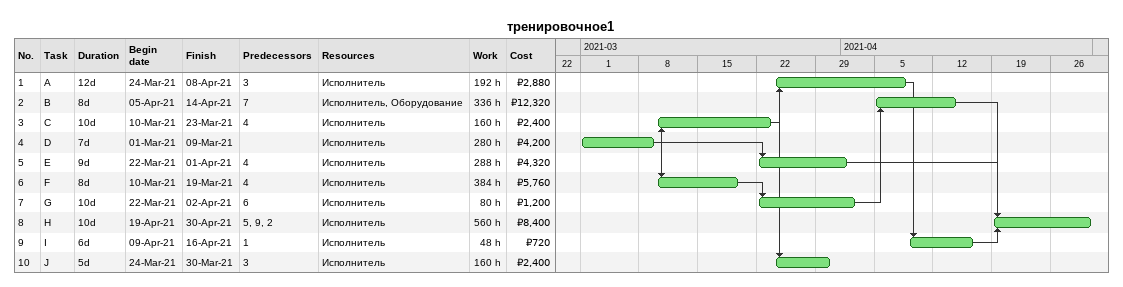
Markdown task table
тренировочное1

| ID | Task | Duration | Start | Finish | Predecessors | Resources | Work (h) | Cost (₽) |
|---|---|---|---|---|---|---|---|---|
| 1 | A | 12d | 2021-03-24 | 2021-04-08 | 3 | Исполнитель | 192 | 2880 |
| 2 | B | 8d | 2021-04-05 | 2021-04-14 | 7 | Исполнитель, Оборудование | 336 | 12320 |
| 3 | C | 10d | 2021-03-10 | 2021-03-23 | 4 | Исполнитель | 160 | 2400 |
| 4 | D | 7d | 2021-03-01 | 2021-03-09 |  | Исполнитель | 280 | 4200 |
| 5 | E | 9d | 2021-03-22 | 2021-04-01 | 4 | Исполнитель | 288 | 4320 |
| 6 | F | 8d | 2021-03-10 | 2021-03-19 | 4 | Исполнитель | 384 | 5760 |
| 7 | G | 10d | 2021-03-22 | 2021-04-02 | 6 | Исполнитель | 80 | 1200 |
| 8 | H | 10d | 2021-04-19 | 2021-04-30 | 5, 9, 2 | Исполнитель | 560 | 8400 |
| 9 | I | 6d | 2021-04-09 | 2021-04-16 | 1 | Исполнитель | 48 | 720 |
| 10 | J | 5d | 2021-03-24 | 2021-03-30 | 3 | Исполнитель | 160 | 2400 |
